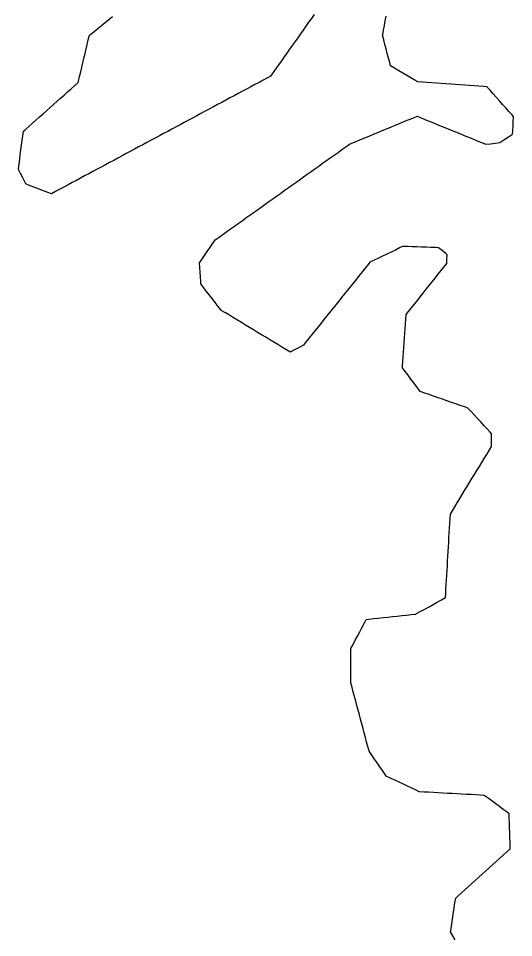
# Model space of a CAD drawing. Header units: millimetres. Extents: x 165 to 2352, y 1753 to 3323.
# Drawn here: x 603.1 to 708.1, y 2604.8 to 2799.9 of the extents above; entities that cross this region are included whole.
import ezdxf

# ---------------------------------------------------------------- set-up
doc = ezdxf.new("R2010")
doc.units = ezdxf.units.MM
doc.layers.add('ALL_ISLANDS', color=7, linetype='Continuous')
doc.layers.add('OUTLINE_ISLAND_01', color=7, linetype='Continuous')

msp = doc.modelspace()

# ---------------------------------------------------------------- linework, layer by layer
at = {"layer": 'ALL_ISLANDS'}
for points in [[(665.7935, 2800.6938), (665.2162, 2799.8772), (664.6389, 2799.0607), (664.0616, 2798.2441), (663.4844, 2797.4276), (662.9071, 2796.611), (662.3298, 2795.7945), (661.7525, 2794.9779), (661.1753, 2794.1614), (660.598, 2793.3448), (660.0207, 2792.5283), (659.4434, 2791.7117), (658.8662, 2790.8952), (658.2889, 2790.0786), (657.7116, 2789.2621), (657.1343, 2788.4455), (656.5571, 2787.629), (655.8843, 2787.2678), (655.0033, 2786.7948), (654.1222, 2786.3218), (653.2411, 2785.8487), (652.3601, 2785.3757), (651.479, 2784.9027), (650.598, 2784.4297), (649.7169, 2783.9567), (648.8359, 2783.4837), (647.9548, 2783.0107), (647.0738, 2782.5377), (646.1927, 2782.0646), (645.3116, 2781.5916), (644.4306, 2781.1186), (643.5495, 2780.6456), (642.6685, 2780.1726), (641.7874, 2779.6996), (640.9064, 2779.2266), (640.0253, 2778.7536), (639.1443, 2778.2805), (638.2632, 2777.8075), (637.3821, 2777.3345), (636.5011, 2776.8615), (635.62, 2776.3885), (634.739, 2775.9155), (633.8579, 2775.4425), (632.9769, 2774.9695), (632.0958, 2774.4964), (631.2148, 2774.0234), (630.3337, 2773.5504), (629.4526, 2773.0774), (628.5716, 2772.6044), (627.6905, 2772.1314), (626.8095, 2771.6584), (625.9284, 2771.1854), (625.0474, 2770.7123), (624.1663, 2770.2393), (623.2853, 2769.7663), (622.4042, 2769.2933), (621.5231, 2768.8203), (620.6421, 2768.3473), (619.761, 2767.8743), (618.88, 2767.4013), (617.9989, 2766.9282), (617.1179, 2766.4552), (616.2368, 2765.9822), (615.3558, 2765.5092), (614.4747, 2765.0362), (613.5936, 2764.5632), (612.7126, 2764.0902), (611.8315, 2763.6172), (610.9505, 2763.1441), (610.0694, 2762.6711), (609.3223, 2762.9576), (608.3886, 2763.3156), (607.4549, 2763.6736), (606.5211, 2764.0316), (605.5874, 2764.3896), (604.6537, 2764.7476), (604.4281, 2765.1885), (603.9726, 2766.0787), (603.5171, 2766.969), (603.0617, 2767.8592), (603.0802, 2767.9997), (603.2111, 2768.9911), (603.3419, 2769.9825), (603.4728, 2770.9739), (603.6036, 2771.9653), (603.7345, 2772.9567), (603.8653, 2773.9481), (603.9962, 2774.9395), (604.1271, 2775.9309), (604.5578, 2776.315), (605.3042, 2776.9805), (606.0506, 2777.6461), (606.7969, 2778.3116), (607.5433, 2778.9771), (608.2896, 2779.6427), (609.036, 2780.3082), (609.7824, 2780.9737), (610.5287, 2781.6393), (611.2751, 2782.3048), (612.0215, 2782.9703), (612.7678, 2783.6359), (613.5142, 2784.3014), (614.2606, 2784.9669), (615.0069, 2785.6325), (615.7533, 2786.298), (615.8224, 2786.5895), (616.053, 2787.5625), (616.2835, 2788.5356), (616.5141, 2789.5086), (616.7447, 2790.4817), (616.9753, 2791.4547), (617.2059, 2792.4278), (617.4365, 2793.4008), (617.667, 2794.3739), (617.8976, 2795.3469), (618.1282, 2796.32), (618.3545, 2796.5025), (619.1329, 2797.1302), (619.9113, 2797.758), (620.6897, 2798.3857), (621.4681, 2799.0135), (622.2465, 2799.6413), (623.0249, 2800.269)], [(695.7387, 2604.295), (695.2475, 2605.166), (694.7564, 2606.0371), (694.7916, 2606.2712), (694.9405, 2607.26), (695.0893, 2608.2489), (695.2382, 2609.2378), (695.3871, 2610.2266), (695.5359, 2611.2155), (695.6848, 2612.2043), (695.8337, 2613.1932), (696.2793, 2613.5952), (697.0219, 2614.2649), (697.7645, 2614.9346), (698.5071, 2615.6044), (699.2497, 2616.2741), (699.9923, 2616.9439), (700.7349, 2617.6136), (701.4775, 2618.2834), (702.2201, 2618.9531), (702.9627, 2619.6229), (703.7053, 2620.2926), (704.4479, 2620.9623), (705.1905, 2621.6321), (705.933, 2622.3018), (706.6756, 2622.9716), (707.4182, 2623.6413), (707.4025, 2624.1015), (707.3683, 2625.1009), (707.334, 2626.1003), (707.2998, 2627.0997), (707.2656, 2628.0991), (707.2314, 2629.0985), (707.1972, 2630.098), (707.1629, 2631.0974), (706.7323, 2631.4162), (705.9286, 2632.0112), (705.1249, 2632.6063), (704.3212, 2633.2013), (703.5175, 2633.7963), (702.7138, 2634.3913), (701.9101, 2634.9863), (701.083, 2635.0318), (700.0845, 2635.0867), (699.086, 2635.1416), (698.0875, 2635.1965), (697.089, 2635.2514), (696.0905, 2635.3063), (695.092, 2635.3612), (694.0935, 2635.4161), (693.095, 2635.471), (692.0966, 2635.5259), (691.0981, 2635.5808), (690.0996, 2635.6357), (689.1011, 2635.6906), (688.1026, 2635.7455), (687.4447, 2636.0565), (686.5406, 2636.4838), (685.6365, 2636.9111), (684.7324, 2637.3384), (683.8283, 2637.7657), (682.9242, 2638.193), (682.0201, 2638.6204), (681.116, 2639.0477), (680.8679, 2639.4089), (680.3017, 2640.2331), (679.7355, 2641.0574), (679.1693, 2641.8817), (678.6031, 2642.7059), (678.0369, 2643.5302), (677.4707, 2644.3545), (677.4669, 2644.3687), (677.2082, 2645.3346), (676.9496, 2646.3006), (676.6909, 2647.2666), (676.4323, 2648.2325), (676.1736, 2649.1985), (675.915, 2650.1645), (675.6564, 2651.1305), (675.3977, 2652.0964), (675.1391, 2653.0624), (674.8804, 2654.0284), (674.6218, 2654.9944), (674.3632, 2655.9603), (674.1045, 2656.9263), (673.8459, 2657.8923), (673.5872, 2658.8583), (673.5863, 2659.0778), (673.5822, 2660.0778), (673.578, 2661.0778), (673.5739, 2662.0778), (673.5697, 2663.0778), (673.5655, 2664.0778), (673.5614, 2665.0778), (673.5572, 2666.0778), (673.5925, 2666.1442), (674.0615, 2667.0274), (674.5304, 2667.9106), (674.9994, 2668.7939), (675.4684, 2669.6771), (675.9373, 2670.5603), (676.4063, 2671.4435), (676.8753, 2672.3267), (677.4339, 2672.3874), (678.4281, 2672.4954), (679.4222, 2672.6034), (680.4164, 2672.7114), (681.4105, 2672.8194), (682.4047, 2672.9275), (683.3988, 2673.0355), (684.393, 2673.1435), (685.3871, 2673.2515), (686.3813, 2673.3595), (687.3754, 2673.4675), (687.5538, 2673.5666), (688.4279, 2674.0524), (689.302, 2674.5381), (690.1761, 2675.0238), (691.0502, 2675.5096), (691.9243, 2675.9953), (692.7984, 2676.481), (693.6726, 2676.9668), (693.7171, 2677.7309), (693.7753, 2678.7292), (693.8335, 2679.7275), (693.8917, 2680.7258), (693.95, 2681.7241), (694.0082, 2682.7225), (694.0664, 2683.7208), (694.1246, 2684.7191), (694.1828, 2685.7174), (694.241, 2686.7157), (694.2992, 2687.714), (694.3575, 2688.7123), (694.4157, 2689.7106), (694.4739, 2690.7089), (694.5321, 2691.7072), (694.5903, 2692.7055), (694.6485, 2693.7038), (694.7067, 2694.7021), (695.1316, 2695.3994), (695.6519, 2696.2534), (696.1722, 2697.1074), (696.6925, 2697.9613), (697.2128, 2698.8153), (697.7331, 2699.6693), (698.2535, 2700.5233), (698.7738, 2701.3772), (699.2941, 2702.2312), (699.8144, 2703.0852), (700.3347, 2703.9392), (700.855, 2704.7931), (701.3753, 2705.6471), (701.8956, 2706.5011), (702.4159, 2707.3551), (702.9363, 2708.209), (703.4566, 2709.063), (703.4556, 2709.7495), (703.4541, 2710.7495), (703.4526, 2711.7495), (703.1845, 2712.0401), (702.5063, 2712.775), (701.8282, 2713.5099), (701.15, 2714.2448), (700.4718, 2714.9797), (699.7937, 2715.7146), (699.1155, 2716.4495), (698.4373, 2717.1844), (697.7609, 2717.419), (696.8161, 2717.7466), (695.8713, 2718.0742), (694.9264, 2718.4018), (693.9816, 2718.7294), (693.0368, 2719.057), (692.092, 2719.3846), (691.1472, 2719.7122), (690.2024, 2720.0398), (689.2575, 2720.3674), (688.3127, 2720.695), (688.1262, 2720.9452), (687.5283, 2721.7467), (686.9304, 2722.5483), (686.3325, 2723.3499), (685.7346, 2724.1515), (685.1367, 2724.953), (684.5388, 2725.7546), (684.5607, 2726.0791), (684.6279, 2727.0768), (684.6952, 2728.0746), (684.7624, 2729.0723), (684.8297, 2730.0701), (684.8969, 2731.0678), (684.9642, 2732.0655), (685.0314, 2733.0633), (685.0987, 2734.061), (685.1659, 2735.0587), (685.2331, 2736.0565), (685.3004, 2737.0542), (685.826, 2737.7099), (686.4515, 2738.4902), (687.077, 2739.2704), (687.7025, 2740.0507), (688.3279, 2740.8309), (688.9534, 2741.6112), (689.5789, 2742.3914), (690.2044, 2743.1717), (690.8298, 2743.9519), (691.4553, 2744.7321), (692.0808, 2745.5124), (692.7063, 2746.2926), (693.3317, 2747.0729), (693.9572, 2747.8531), (693.988, 2748.7114), (694.0238, 2749.7108), (693.7185, 2749.9621), (692.9465, 2750.5978), (692.1745, 2751.2334), (691.5798, 2751.2529), (690.5803, 2751.2855), (689.5809, 2751.3182), (688.5814, 2751.3509), (687.5819, 2751.3836), (686.5825, 2751.4163), (685.583, 2751.4489), (684.5835, 2751.4816), (683.9346, 2751.1704), (683.033, 2750.7379), (682.1314, 2750.3054), (681.2297, 2749.8729), (680.3281, 2749.4404), (679.4264, 2749.0079), (678.5248, 2748.5754), (677.6232, 2748.1429), (677.258, 2747.6863), (676.6334, 2746.9053), (676.0088, 2746.1244), (675.3843, 2745.3434), (674.7597, 2744.5625), (674.1351, 2743.7815), (673.5105, 2743.0005), (672.8859, 2742.2196), (672.2613, 2741.4386), (671.6368, 2740.6577), (671.0122, 2739.8767), (670.3876, 2739.0957), (669.763, 2738.3148), (669.1384, 2737.5338), (668.5139, 2736.7529), (667.8893, 2735.9719), (667.2647, 2735.191), (666.6401, 2734.41), (666.0155, 2733.629), (665.3909, 2732.8481), (664.7664, 2732.0671), (664.1418, 2731.2862), (663.5172, 2730.5052), (663.4054, 2730.447), (662.5184, 2729.9852), (661.6314, 2729.5235), (660.7443, 2729.0617), (660.6569, 2729.1146), (659.8015, 2729.6325), (658.946, 2730.1503), (658.0905, 2730.6681), (657.235, 2731.186), (656.3795, 2731.7038), (655.524, 2732.2216), (654.6686, 2732.7394), (653.8131, 2733.2573), (652.9576, 2733.7751), (652.1021, 2734.2929), (651.2466, 2734.8108), (650.3911, 2735.3286), (649.5356, 2735.8464), (648.6802, 2736.3643), (647.8247, 2736.8821), (646.9692, 2737.3999), (646.1137, 2737.9177), (646.0591, 2737.9885), (645.4481, 2738.7801), (644.8371, 2739.5717), (644.226, 2740.3634), (643.615, 2741.155), (643.004, 2741.9466), (642.393, 2742.7382), (641.782, 2743.5298), (641.7489, 2744.0204), (641.6815, 2745.0182), (641.6142, 2746.0159), (641.5468, 2747.0136), (641.4795, 2748.0113), (641.9745, 2748.7385), (642.5373, 2749.5651), (643.1, 2750.3918), (643.6628, 2751.2184), (644.2255, 2752.045), (644.7883, 2752.8717), (644.8119, 2752.8885), (645.6262, 2753.4689), (646.4405, 2754.0493), (647.2548, 2754.6298), (648.0691, 2755.2102), (648.8834, 2755.7906), (649.6978, 2756.371), (650.5121, 2756.9515), (651.3264, 2757.5319), (652.1407, 2758.1123), (652.955, 2758.6927), (653.7693, 2759.2732), (654.5836, 2759.8536), (655.3979, 2760.434), (656.2123, 2761.0145), (657.0266, 2761.5949), (657.8409, 2762.1753), (658.6552, 2762.7557), (659.4695, 2763.3362), (660.2838, 2763.9166), (661.0981, 2764.497), (661.9124, 2765.0774), (662.7268, 2765.6579), (663.5411, 2766.2383), (664.3554, 2766.8187), (665.1697, 2767.3991), (665.984, 2767.9796), (666.7983, 2768.56), (667.6126, 2769.1404), (668.427, 2769.7208), (669.2413, 2770.3013), (670.0556, 2770.8817), (670.8699, 2771.4621), (671.6842, 2772.0426), (672.4985, 2772.623), (673.3128, 2773.2034), (673.7734, 2773.3938), (674.6975, 2773.7759), (675.6217, 2774.158), (676.5458, 2774.54), (677.4699, 2774.9221), (678.394, 2775.3042), (679.3182, 2775.6862), (680.2423, 2776.0683), (681.1664, 2776.4504), (682.0906, 2776.8325), (683.0147, 2777.2145), (683.9388, 2777.5966), (684.863, 2777.9787), (685.7871, 2778.3607), (686.7112, 2778.7428), (687.6354, 2779.1249), (688.3657, 2778.8273), (689.2918, 2778.4499), (690.2179, 2778.0725), (691.1439, 2777.6951), (692.07, 2777.3177), (692.996, 2776.9403), (693.9221, 2776.5629), (694.8481, 2776.1856), (695.7742, 2775.8082), (696.7003, 2775.4308), (697.6263, 2775.0534), (698.5524, 2774.676), (699.4784, 2774.2986), (700.4045, 2773.9212), (701.3305, 2773.5439), (702.2566, 2773.1665), (703.227, 2773.296), (704.2182, 2773.4284), (705.2094, 2773.5607), (705.4024, 2773.6884), (706.2363, 2774.2404), (707.0701, 2774.7923), (707.904, 2775.3442), (707.9457, 2776.0422), (708.0054, 2777.0404), (708.065, 2778.0387), (708.1247, 2779.0369), (707.7953, 2779.4059), (707.1293, 2780.1519), (706.4633, 2780.8979), (705.7974, 2781.6439), (705.1314, 2782.3898), (704.4655, 2783.1358), (703.7995, 2783.8818), (703.1335, 2784.6278), (702.4676, 2785.3738), (701.757, 2785.4238), (700.7595, 2785.4941), (699.7619, 2785.5643), (698.7644, 2785.6346), (697.7669, 2785.7048), (696.7693, 2785.7751), (695.7718, 2785.8453), (694.7743, 2785.9156), (693.7768, 2785.9858), (692.7792, 2786.0561), (691.7817, 2786.1263), (690.7842, 2786.1966), (689.7866, 2786.2668), (688.7891, 2786.3371), (687.7916, 2786.4073), (687.1868, 2786.7645), (686.3257, 2787.273), (685.4647, 2787.7816), (684.6036, 2788.2901), (683.7426, 2788.7986), (682.8815, 2789.3071), (682.0205, 2789.8157), (681.8378, 2790.5174), (681.5859, 2791.4852), (681.334, 2792.4529), (681.0821, 2793.4207), (680.8302, 2794.3885), (680.5783, 2795.3562), (680.3264, 2796.324), (680.3477, 2796.4395), (680.529, 2797.4229), (680.7102, 2798.4064), (680.8914, 2799.3898), (681.0726, 2800.3732)]]:
    msp.add_lwpolyline(points, dxfattribs=at)
at = {"layer": 'OUTLINE_ISLAND_01'}
for points in [[(665.7935, 2800.6938), (665.2162, 2799.8772), (664.6389, 2799.0607), (664.0616, 2798.2441), (663.4844, 2797.4276), (662.9071, 2796.611), (662.3298, 2795.7945), (661.7525, 2794.9779), (661.1753, 2794.1614), (660.598, 2793.3448), (660.0207, 2792.5283), (659.4434, 2791.7117), (658.8662, 2790.8952), (658.2889, 2790.0786), (657.7116, 2789.2621), (657.1343, 2788.4455), (656.5571, 2787.629), (655.8843, 2787.2678), (655.0033, 2786.7948), (654.1222, 2786.3218), (653.2411, 2785.8487), (652.3601, 2785.3757), (651.479, 2784.9027), (650.598, 2784.4297), (649.7169, 2783.9567), (648.8359, 2783.4837), (647.9548, 2783.0107), (647.0738, 2782.5377), (646.1927, 2782.0646), (645.3116, 2781.5916), (644.4306, 2781.1186), (643.5495, 2780.6456), (642.6685, 2780.1726), (641.7874, 2779.6996), (640.9064, 2779.2266), (640.0253, 2778.7536), (639.1443, 2778.2805), (638.2632, 2777.8075), (637.3821, 2777.3345), (636.5011, 2776.8615), (635.62, 2776.3885), (634.739, 2775.9155), (633.8579, 2775.4425), (632.9769, 2774.9695), (632.0958, 2774.4964), (631.2148, 2774.0234), (630.3337, 2773.5504), (629.4526, 2773.0774), (628.5716, 2772.6044), (627.6905, 2772.1314), (626.8095, 2771.6584), (625.9284, 2771.1854), (625.0474, 2770.7123), (624.1663, 2770.2393), (623.2853, 2769.7663), (622.4042, 2769.2933), (621.5231, 2768.8203), (620.6421, 2768.3473), (619.761, 2767.8743), (618.88, 2767.4013), (617.9989, 2766.9282), (617.1179, 2766.4552), (616.2368, 2765.9822), (615.3558, 2765.5092), (614.4747, 2765.0362), (613.5936, 2764.5632), (612.7126, 2764.0902), (611.8315, 2763.6172), (610.9505, 2763.1441), (610.0694, 2762.6711), (609.3223, 2762.9576), (608.3886, 2763.3156), (607.4549, 2763.6736), (606.5211, 2764.0316), (605.5874, 2764.3896), (604.6537, 2764.7476), (604.4281, 2765.1885), (603.9726, 2766.0787), (603.5171, 2766.969), (603.0617, 2767.8592), (603.0802, 2767.9997), (603.2111, 2768.9911), (603.3419, 2769.9825), (603.4728, 2770.9739), (603.6036, 2771.9653), (603.7345, 2772.9567), (603.8653, 2773.9481), (603.9962, 2774.9395), (604.1271, 2775.9309), (604.5578, 2776.315), (605.3042, 2776.9805), (606.0506, 2777.6461), (606.7969, 2778.3116), (607.5433, 2778.9771), (608.2896, 2779.6427), (609.036, 2780.3082), (609.7824, 2780.9737), (610.5287, 2781.6393), (611.2751, 2782.3048), (612.0215, 2782.9703), (612.7678, 2783.6359), (613.5142, 2784.3014), (614.2606, 2784.9669), (615.0069, 2785.6325), (615.7533, 2786.298), (615.8224, 2786.5895), (616.053, 2787.5625), (616.2835, 2788.5356), (616.5141, 2789.5086), (616.7447, 2790.4817), (616.9753, 2791.4547), (617.2059, 2792.4278), (617.4365, 2793.4008), (617.667, 2794.3739), (617.8976, 2795.3469), (618.1282, 2796.32), (618.3545, 2796.5025), (619.1329, 2797.1302), (619.9113, 2797.758), (620.6897, 2798.3857), (621.4681, 2799.0135), (622.2465, 2799.6413), (623.0249, 2800.269)], [(695.7387, 2604.295), (695.2475, 2605.166), (694.7564, 2606.0371), (694.7916, 2606.2712), (694.9405, 2607.26), (695.0893, 2608.2489), (695.2382, 2609.2378), (695.3871, 2610.2266), (695.5359, 2611.2155), (695.6848, 2612.2043), (695.8337, 2613.1932), (696.2793, 2613.5952), (697.0219, 2614.2649), (697.7645, 2614.9346), (698.5071, 2615.6044), (699.2497, 2616.2741), (699.9923, 2616.9439), (700.7349, 2617.6136), (701.4775, 2618.2834), (702.2201, 2618.9531), (702.9627, 2619.6229), (703.7053, 2620.2926), (704.4479, 2620.9623), (705.1905, 2621.6321), (705.933, 2622.3018), (706.6756, 2622.9716), (707.4182, 2623.6413), (707.4025, 2624.1015), (707.3683, 2625.1009), (707.334, 2626.1003), (707.2998, 2627.0997), (707.2656, 2628.0991), (707.2314, 2629.0985), (707.1972, 2630.098), (707.1629, 2631.0974), (706.7323, 2631.4162), (705.9286, 2632.0112), (705.1249, 2632.6063), (704.3212, 2633.2013), (703.5175, 2633.7963), (702.7138, 2634.3913), (701.9101, 2634.9863), (701.083, 2635.0318), (700.0845, 2635.0867), (699.086, 2635.1416), (698.0875, 2635.1965), (697.089, 2635.2514), (696.0905, 2635.3063), (695.092, 2635.3612), (694.0935, 2635.4161), (693.095, 2635.471), (692.0966, 2635.5259), (691.0981, 2635.5808), (690.0996, 2635.6357), (689.1011, 2635.6906), (688.1026, 2635.7455), (687.4447, 2636.0565), (686.5406, 2636.4838), (685.6365, 2636.9111), (684.7324, 2637.3384), (683.8283, 2637.7657), (682.9242, 2638.193), (682.0201, 2638.6204), (681.116, 2639.0477), (680.8679, 2639.4089), (680.3017, 2640.2331), (679.7355, 2641.0574), (679.1693, 2641.8817), (678.6031, 2642.7059), (678.0369, 2643.5302), (677.4707, 2644.3545), (677.4669, 2644.3687), (677.2082, 2645.3346), (676.9496, 2646.3006), (676.6909, 2647.2666), (676.4323, 2648.2325), (676.1736, 2649.1985), (675.915, 2650.1645), (675.6564, 2651.1305), (675.3977, 2652.0964), (675.1391, 2653.0624), (674.8804, 2654.0284), (674.6218, 2654.9944), (674.3632, 2655.9603), (674.1045, 2656.9263), (673.8459, 2657.8923), (673.5872, 2658.8583), (673.5863, 2659.0778), (673.5822, 2660.0778), (673.578, 2661.0778), (673.5739, 2662.0778), (673.5697, 2663.0778), (673.5655, 2664.0778), (673.5614, 2665.0778), (673.5572, 2666.0778), (673.5925, 2666.1442), (674.0615, 2667.0274), (674.5304, 2667.9106), (674.9994, 2668.7939), (675.4684, 2669.6771), (675.9373, 2670.5603), (676.4063, 2671.4435), (676.8753, 2672.3267), (677.4339, 2672.3874), (678.4281, 2672.4954), (679.4222, 2672.6034), (680.4164, 2672.7114), (681.4105, 2672.8194), (682.4047, 2672.9275), (683.3988, 2673.0355), (684.393, 2673.1435), (685.3871, 2673.2515), (686.3813, 2673.3595), (687.3754, 2673.4675), (687.5538, 2673.5666), (688.4279, 2674.0524), (689.302, 2674.5381), (690.1761, 2675.0238), (691.0502, 2675.5096), (691.9243, 2675.9953), (692.7984, 2676.481), (693.6726, 2676.9668), (693.7171, 2677.7309), (693.7753, 2678.7292), (693.8335, 2679.7275), (693.8917, 2680.7258), (693.95, 2681.7241), (694.0082, 2682.7225), (694.0664, 2683.7208), (694.1246, 2684.7191), (694.1828, 2685.7174), (694.241, 2686.7157), (694.2992, 2687.714), (694.3575, 2688.7123), (694.4157, 2689.7106), (694.4739, 2690.7089), (694.5321, 2691.7072), (694.5903, 2692.7055), (694.6485, 2693.7038), (694.7067, 2694.7021), (695.1316, 2695.3994), (695.6519, 2696.2534), (696.1722, 2697.1074), (696.6925, 2697.9613), (697.2128, 2698.8153), (697.7331, 2699.6693), (698.2535, 2700.5233), (698.7738, 2701.3772), (699.2941, 2702.2312), (699.8144, 2703.0852), (700.3347, 2703.9392), (700.855, 2704.7931), (701.3753, 2705.6471), (701.8956, 2706.5011), (702.4159, 2707.3551), (702.9363, 2708.209), (703.4566, 2709.063), (703.4556, 2709.7495), (703.4541, 2710.7495), (703.4526, 2711.7495), (703.1845, 2712.0401), (702.5063, 2712.775), (701.8282, 2713.5099), (701.15, 2714.2448), (700.4718, 2714.9797), (699.7937, 2715.7146), (699.1155, 2716.4495), (698.4373, 2717.1844), (697.7609, 2717.419), (696.8161, 2717.7466), (695.8713, 2718.0742), (694.9264, 2718.4018), (693.9816, 2718.7294), (693.0368, 2719.057), (692.092, 2719.3846), (691.1472, 2719.7122), (690.2024, 2720.0398), (689.2575, 2720.3674), (688.3127, 2720.695), (688.1262, 2720.9452), (687.5283, 2721.7467), (686.9304, 2722.5483), (686.3325, 2723.3499), (685.7346, 2724.1515), (685.1367, 2724.953), (684.5388, 2725.7546), (684.5607, 2726.0791), (684.6279, 2727.0768), (684.6952, 2728.0746), (684.7624, 2729.0723), (684.8297, 2730.0701), (684.8969, 2731.0678), (684.9642, 2732.0655), (685.0314, 2733.0633), (685.0987, 2734.061), (685.1659, 2735.0587), (685.2331, 2736.0565), (685.3004, 2737.0542), (685.826, 2737.7099), (686.4515, 2738.4902), (687.077, 2739.2704), (687.7025, 2740.0507), (688.3279, 2740.8309), (688.9534, 2741.6112), (689.5789, 2742.3914), (690.2044, 2743.1717), (690.8298, 2743.9519), (691.4553, 2744.7321), (692.0808, 2745.5124), (692.7063, 2746.2926), (693.3317, 2747.0729), (693.9572, 2747.8531), (693.988, 2748.7114), (694.0238, 2749.7108), (693.7185, 2749.9621), (692.9465, 2750.5978), (692.1745, 2751.2334), (691.5798, 2751.2529), (690.5803, 2751.2855), (689.5809, 2751.3182), (688.5814, 2751.3509), (687.5819, 2751.3836), (686.5825, 2751.4163), (685.583, 2751.4489), (684.5835, 2751.4816), (683.9346, 2751.1704), (683.033, 2750.7379), (682.1314, 2750.3054), (681.2297, 2749.8729), (680.3281, 2749.4404), (679.4264, 2749.0079), (678.5248, 2748.5754), (677.6232, 2748.1429), (677.258, 2747.6863), (676.6334, 2746.9053), (676.0088, 2746.1244), (675.3843, 2745.3434), (674.7597, 2744.5625), (674.1351, 2743.7815), (673.5105, 2743.0005), (672.8859, 2742.2196), (672.2613, 2741.4386), (671.6368, 2740.6577), (671.0122, 2739.8767), (670.3876, 2739.0957), (669.763, 2738.3148), (669.1384, 2737.5338), (668.5139, 2736.7529), (667.8893, 2735.9719), (667.2647, 2735.191), (666.6401, 2734.41), (666.0155, 2733.629), (665.3909, 2732.8481), (664.7664, 2732.0671), (664.1418, 2731.2862), (663.5172, 2730.5052), (663.4054, 2730.447), (662.5184, 2729.9852), (661.6314, 2729.5235), (660.7443, 2729.0617), (660.6569, 2729.1146), (659.8015, 2729.6325), (658.946, 2730.1503), (658.0905, 2730.6681), (657.235, 2731.186), (656.3795, 2731.7038), (655.524, 2732.2216), (654.6686, 2732.7394), (653.8131, 2733.2573), (652.9576, 2733.7751), (652.1021, 2734.2929), (651.2466, 2734.8108), (650.3911, 2735.3286), (649.5356, 2735.8464), (648.6802, 2736.3643), (647.8247, 2736.8821), (646.9692, 2737.3999), (646.1137, 2737.9177), (646.0591, 2737.9885), (645.4481, 2738.7801), (644.8371, 2739.5717), (644.226, 2740.3634), (643.615, 2741.155), (643.004, 2741.9466), (642.393, 2742.7382), (641.782, 2743.5298), (641.7489, 2744.0204), (641.6815, 2745.0182), (641.6142, 2746.0159), (641.5468, 2747.0136), (641.4795, 2748.0113), (641.9745, 2748.7385), (642.5373, 2749.5651), (643.1, 2750.3918), (643.6628, 2751.2184), (644.2255, 2752.045), (644.7883, 2752.8717), (644.8119, 2752.8885), (645.6262, 2753.4689), (646.4405, 2754.0493), (647.2548, 2754.6298), (648.0691, 2755.2102), (648.8834, 2755.7906), (649.6978, 2756.371), (650.5121, 2756.9515), (651.3264, 2757.5319), (652.1407, 2758.1123), (652.955, 2758.6927), (653.7693, 2759.2732), (654.5836, 2759.8536), (655.3979, 2760.434), (656.2123, 2761.0145), (657.0266, 2761.5949), (657.8409, 2762.1753), (658.6552, 2762.7557), (659.4695, 2763.3362), (660.2838, 2763.9166), (661.0981, 2764.497), (661.9124, 2765.0774), (662.7268, 2765.6579), (663.5411, 2766.2383), (664.3554, 2766.8187), (665.1697, 2767.3991), (665.984, 2767.9796), (666.7983, 2768.56), (667.6126, 2769.1404), (668.427, 2769.7208), (669.2413, 2770.3013), (670.0556, 2770.8817), (670.8699, 2771.4621), (671.6842, 2772.0426), (672.4985, 2772.623), (673.3128, 2773.2034), (673.7734, 2773.3938), (674.6975, 2773.7759), (675.6217, 2774.158), (676.5458, 2774.54), (677.4699, 2774.9221), (678.394, 2775.3042), (679.3182, 2775.6862), (680.2423, 2776.0683), (681.1664, 2776.4504), (682.0906, 2776.8325), (683.0147, 2777.2145), (683.9388, 2777.5966), (684.863, 2777.9787), (685.7871, 2778.3607), (686.7112, 2778.7428), (687.6354, 2779.1249), (688.3657, 2778.8273), (689.2918, 2778.4499), (690.2179, 2778.0725), (691.1439, 2777.6951), (692.07, 2777.3177), (692.996, 2776.9403), (693.9221, 2776.5629), (694.8481, 2776.1856), (695.7742, 2775.8082), (696.7003, 2775.4308), (697.6263, 2775.0534), (698.5524, 2774.676), (699.4784, 2774.2986), (700.4045, 2773.9212), (701.3305, 2773.5439), (702.2566, 2773.1665), (703.227, 2773.296), (704.2182, 2773.4284), (705.2094, 2773.5607), (705.4024, 2773.6884), (706.2363, 2774.2404), (707.0701, 2774.7923), (707.904, 2775.3442), (707.9457, 2776.0422), (708.0054, 2777.0404), (708.065, 2778.0387), (708.1247, 2779.0369), (707.7953, 2779.4059), (707.1293, 2780.1519), (706.4633, 2780.8979), (705.7974, 2781.6439), (705.1314, 2782.3898), (704.4655, 2783.1358), (703.7995, 2783.8818), (703.1335, 2784.6278), (702.4676, 2785.3738), (701.757, 2785.4238), (700.7595, 2785.4941), (699.7619, 2785.5643), (698.7644, 2785.6346), (697.7669, 2785.7048), (696.7693, 2785.7751), (695.7718, 2785.8453), (694.7743, 2785.9156), (693.7768, 2785.9858), (692.7792, 2786.0561), (691.7817, 2786.1263), (690.7842, 2786.1966), (689.7866, 2786.2668), (688.7891, 2786.3371), (687.7916, 2786.4073), (687.1868, 2786.7645), (686.3257, 2787.273), (685.4647, 2787.7816), (684.6036, 2788.2901), (683.7426, 2788.7986), (682.8815, 2789.3071), (682.0205, 2789.8157), (681.8378, 2790.5174), (681.5859, 2791.4852), (681.334, 2792.4529), (681.0821, 2793.4207), (680.8302, 2794.3885), (680.5783, 2795.3562), (680.3264, 2796.324), (680.3477, 2796.4395), (680.529, 2797.4229), (680.7102, 2798.4064), (680.8914, 2799.3898), (681.0726, 2800.3732)]]:
    msp.add_lwpolyline(points, dxfattribs=at)

doc.saveas('drawing.dxf')
